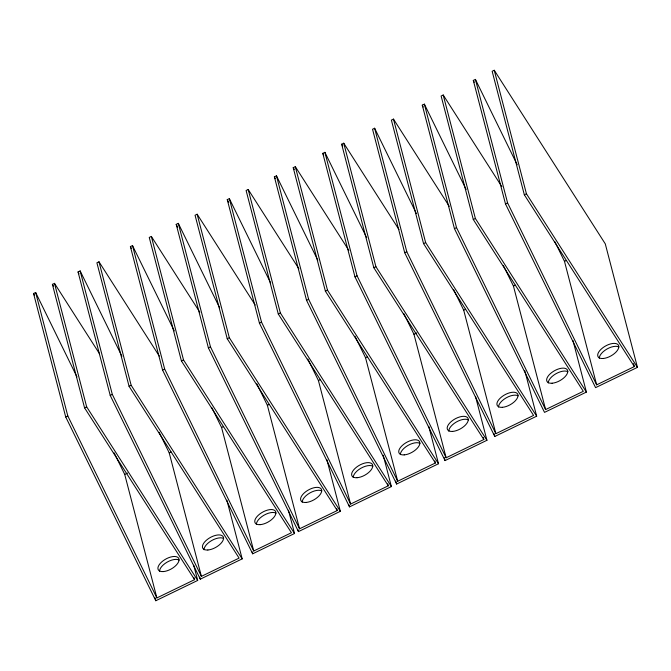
<?xml version="1.0" encoding="UTF-8"?>
<svg xmlns="http://www.w3.org/2000/svg" width="671" height="671" viewBox="0 0 671 671"><rect width="100%" height="100%" fill="white"/><g stroke="black" fill="none" stroke-linecap="round" stroke-linejoin="round"><path stroke-width="1.01" d="M193.726 565.25L197.685 580.432L155.798 600.73L65.716 416.985L33.55 293.504L35.647 292.489L76.972 376.901M35.647 292.489L67.813 415.97L156.888 597.928L194.582 579.66L84.563 407.851L52.397 284.37L54.494 283.355L99.576 353.852M226.89 500.163L242.181 558.876L200.302 579.165L110.212 395.42L78.054 271.94L80.143 270.925L121.929 356.276M159.295 356.083L98.989 261.791L96.901 262.806L129.067 386.295L239.086 558.104L201.392 576.364L112.309 394.405L80.143 270.925M288.471 510.228L294.535 533.504L252.657 553.801L162.567 370.056L130.4 246.576L132.497 245.561L174.284 330.904M199.815 312.208L151.344 236.427L149.247 237.442L181.413 360.923L291.44 532.732L253.739 551L164.663 369.042L132.497 245.561M326.903 459.685L340.348 511.31L298.461 531.6L208.379 347.863L176.213 224.374L178.31 223.359L219.635 307.771M255.206 304.995L197.157 214.225L195.06 215.24L227.226 338.729L337.245 510.539L299.551 528.798L210.476 346.848L178.31 223.359M383.216 455.198L391.386 486.576L349.507 506.873L259.425 323.128L227.259 199.639L229.348 198.633L270.673 283.045M298.922 268.803L248.195 189.499L246.106 190.514L278.272 313.994L388.291 485.804L350.598 504.072L261.514 322.114L229.348 198.633M428.752 426.295L438.507 463.745L396.628 484.043L306.538 300.298L274.372 176.817L276.469 175.802L317.794 260.214M276.469 175.802L308.635 299.283L397.71 481.241L435.412 462.973L325.385 291.164L293.219 167.683L295.315 166.668L348.853 250.384M475.596 396.762L486.936 440.285L445.049 460.574L354.967 276.838L322.801 153.349L324.898 152.334L366.676 237.685M324.898 152.334L357.064 275.823L446.14 457.773L483.833 439.513L373.814 267.704L341.648 144.215L343.745 143.2L398.977 229.557M416.414 213.588L374.628 128.236L372.539 129.251L404.705 252.732L494.787 436.477L536.666 416.188L524.806 370.635M449.276 206.341L393.483 119.103L391.386 120.117L423.552 243.607L533.571 415.408L495.877 433.676L406.794 251.717L374.628 128.236M572.959 340.465L586.404 392.082L544.525 412.38L454.435 228.635L422.277 105.154L424.366 104.139L466.152 189.49M501.824 186.647L443.212 95.005L441.124 96.02L473.29 219.501L583.309 391.31L545.615 409.578L456.532 227.62L424.366 104.139M475.412 79.404L507.578 202.894L596.653 384.844L634.347 366.584L524.328 194.775L492.162 71.285L494.259 70.27L605.284 243.867L637.45 367.356L595.571 387.645L505.481 203.9L473.315 80.419L475.412 79.404L517.198 164.756M65.716 416.985L67.813 415.97M84.563 407.851L86.66 406.836L54.494 283.355M110.212 395.42L112.309 394.405M129.067 386.295L131.155 385.28L98.989 261.791M162.567 370.056L164.663 369.042M181.413 360.923L183.51 359.908L151.344 236.427M208.379 347.863L210.476 346.848M227.226 338.729L229.323 337.714L197.157 214.225M259.425 323.128L261.514 322.114M278.272 313.994L280.361 312.98L248.195 189.499M306.538 300.298L308.635 299.283M325.385 291.164L327.482 290.149L295.315 166.668M354.967 276.838L357.064 275.823M373.814 267.704L375.911 266.689L343.745 143.2M404.705 252.732L406.794 251.717M423.552 243.607L425.64 242.592L393.483 119.103M454.435 228.635L456.532 227.62M473.29 219.501L475.378 218.494L443.212 95.005M505.481 203.9L507.578 202.894M524.328 194.775L526.425 193.76L494.259 70.27M156.888 597.928L124.722 474.439L127.549 473.072M201.392 576.364L169.226 452.883L171.105 451.969M253.739 551L221.573 427.511L223.46 426.597M299.551 528.798L267.385 405.318L269.272 404.403M350.598 504.072L318.431 380.583L320.319 379.669M397.71 481.241L365.544 357.752L367.431 356.838M446.14 457.773L413.973 334.292L416.8 332.917M495.877 433.676L463.711 310.187L465.599 309.281M545.615 409.578L513.449 286.089L515.328 285.175M596.653 384.844L564.487 261.363L566.374 260.449M526.425 193.76L637.45 367.356M475.378 218.494L586.404 392.082M425.64 242.592L536.666 416.188M341.648 144.215L342.78 145.976M375.911 266.689L486.936 440.285M293.219 167.683L294.351 169.444M327.482 290.149L438.507 463.745M280.361 312.98L391.386 486.576M229.323 337.714L340.348 511.31M183.51 359.908L294.535 533.504M131.155 385.28L242.181 558.876M52.397 284.37L53.529 286.131M86.66 406.836L197.685 580.432M554.85 241.661L564.487 261.363M473.315 80.419L474.238 82.29M503.342 265.456L513.449 286.089M422.277 105.154L423.191 107.024M453.613 289.553L463.711 310.187M403.875 313.659L413.973 334.292M322.801 153.349L323.724 155.227M354.984 336.179L365.544 357.752M274.372 176.817L275.295 178.687M307.872 359.01L318.431 380.583M227.259 199.639L228.635 202.457M256.825 383.745L267.385 405.318M176.213 224.374L177.589 227.192M211.935 407.817L221.573 427.511M130.4 246.576L131.323 248.446M159.119 432.241L169.226 452.883M78.054 271.94L78.968 273.81M114.162 452.866L124.722 474.439M33.55 293.504L34.473 295.374M633.558 363.548L634.347 366.584M493.999 433.441L494.787 436.477M483.305 437.484L483.833 439.513M444.261 457.538L445.049 460.574M434.883 460.952L435.412 462.973M395.831 481.006L396.628 484.043M387.763 483.783L388.291 485.804M348.979 504.844L349.507 506.873M336.716 508.517L337.245 510.539M297.932 529.578L298.461 531.6M252.128 551.772L252.657 553.801M199.773 577.144L200.302 579.165M194.053 577.639L194.582 579.66M155.009 597.693L155.798 600.73M302.202 502.185A11.709 5.653 -29.4 0 1 309.834 492.984A11.709 5.653 -29.4 0 1 321.82 490.946M498.519 407.062A11.709 5.653 -29.4 0 1 506.16 397.861A11.709 5.653 -29.4 0 1 518.146 395.823M448.79 431.159A11.709 5.653 -29.4 0 1 456.423 421.958A11.709 5.653 -29.4 0 1 468.408 419.92M548.257 382.965A11.709 5.653 -29.4 0 1 555.898 373.755A11.709 5.653 -29.4 0 1 567.884 371.726M204.034 549.75A11.709 5.653 -29.4 0 1 211.675 540.549A11.709 5.653 -29.4 0 1 223.661 538.511M599.304 358.23A11.709 5.653 -29.4 0 1 606.945 349.029A11.709 5.653 -29.4 0 1 618.922 346.991M256.389 524.387A11.709 5.653 -29.4 0 1 264.03 515.177A11.709 5.653 -29.4 0 1 276.016 513.147M159.539 571.315A11.709 5.653 -29.4 0 1 167.171 562.105A11.709 5.653 -29.4 0 1 179.157 560.075M400.361 454.628A11.709 5.653 -29.4 0 1 408.002 445.418A11.709 5.653 -29.4 0 1 419.987 443.388M353.24 477.458A11.709 5.653 -29.4 0 1 360.881 468.249A11.709 5.653 -29.4 0 1 372.866 466.219M306.026 502.453A11.709 5.653 -29.4 0 0 321.703 490.551A11.709 5.653 -29.4 0 0 305.674 491.751A11.709 5.653 -29.4 0 0 306.026 502.453M502.353 407.322A11.709 5.653 -29.4 0 0 518.029 395.42A11.709 5.653 -29.4 0 0 502 396.628A11.709 5.653 -29.4 0 0 502.353 407.322M452.615 431.419A11.709 5.653 -29.4 0 0 468.291 419.518A11.709 5.653 -29.4 0 0 452.262 420.725A11.709 5.653 -29.4 0 0 452.615 431.419M552.082 383.225A11.709 5.653 -29.4 0 0 567.767 371.323A11.709 5.653 -29.4 0 0 551.738 372.522A11.709 5.653 -29.4 0 0 552.082 383.225M207.859 550.01A11.709 5.653 -29.4 0 0 223.544 538.108A11.709 5.653 -29.4 0 0 207.515 539.316A11.709 5.653 -29.4 0 0 207.859 550.01M603.128 358.49A11.709 5.653 -29.4 0 0 618.813 346.588A11.709 5.653 -29.4 0 0 602.776 347.796A11.709 5.653 -29.4 0 0 603.128 358.49M260.214 524.647A11.709 5.653 -29.4 0 0 275.898 512.745A11.709 5.653 -29.4 0 0 259.862 513.944A11.709 5.653 -29.4 0 0 260.214 524.647M163.363 571.575A11.709 5.653 -29.4 0 0 179.04 559.673A11.709 5.653 -29.4 0 0 163.011 560.872A11.709 5.653 -29.4 0 0 163.363 571.575M404.185 454.888A11.709 5.653 -29.4 0 0 419.87 442.986A11.709 5.653 -29.4 0 0 403.833 444.185A11.709 5.653 -29.4 0 0 404.185 454.888M357.073 477.718A11.709 5.653 -29.4 0 0 372.749 465.817A11.709 5.653 -29.4 0 0 356.72 467.016A11.709 5.653 -29.4 0 0 357.073 477.718"/></g></svg>
